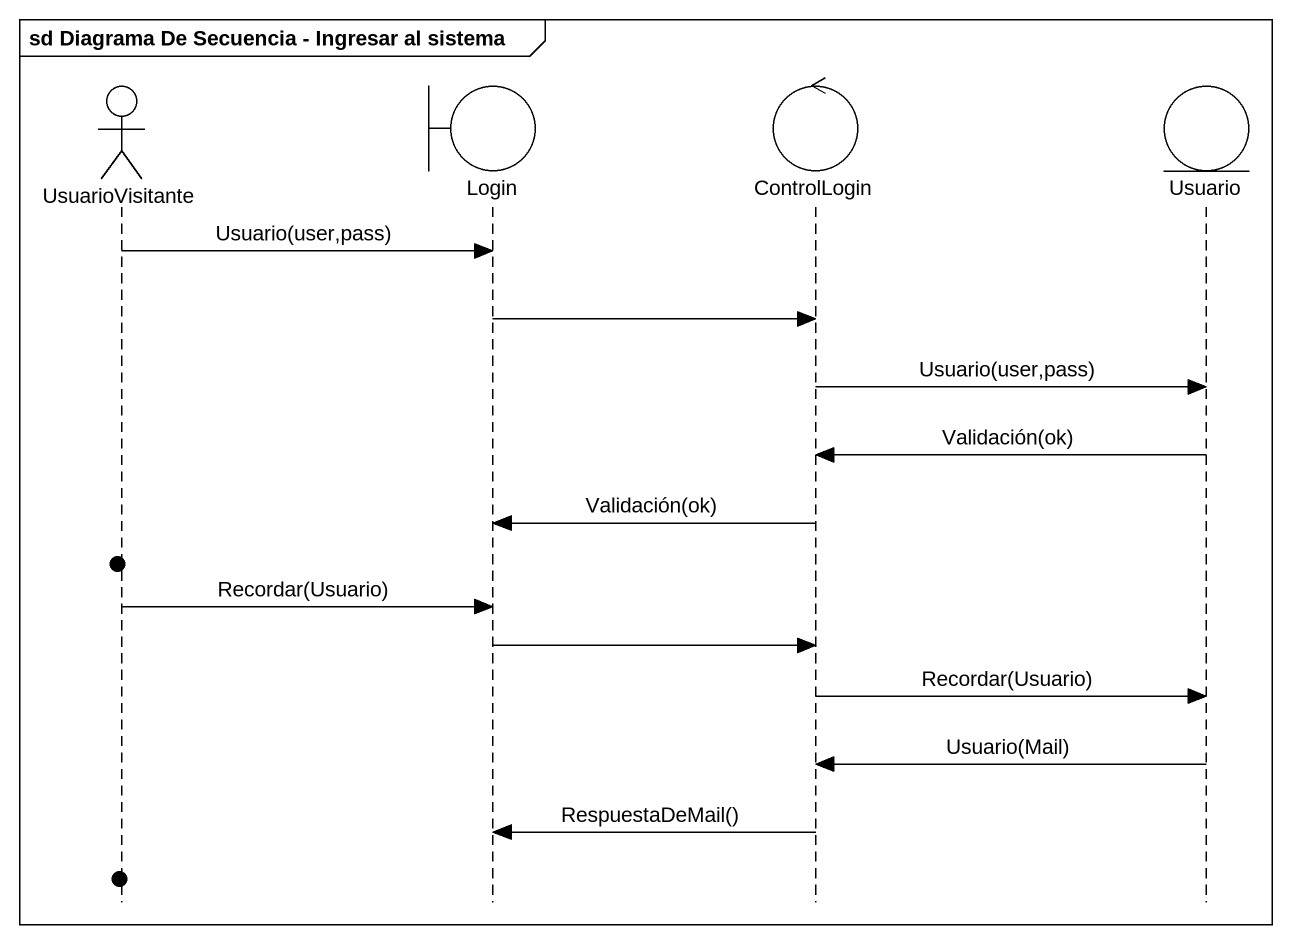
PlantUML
@startuml
mainframe sd Diagrama De Secuencia - Ingresar al sistema
hide footbox
actor UsuarioVisitante
boundary Login
control ControlLogin
entity Usuario

UsuarioVisitante -> Login : Usuario(user,pass)
Login -> ControlLogin
ControlLogin -> Usuario : Usuario(user,pass)
Usuario -> ControlLogin : Validación(ok)
ControlLogin -> Login : Validación(ok)
UsuarioVisitante -> Login : Recordar(Usuario)
Login -> ControlLogin
ControlLogin -> Usuario : Recordar(Usuario)
Usuario -> ControlLogin : Usuario(Mail)
ControlLogin -> Login : RespuestaDeMail()
@enduml
